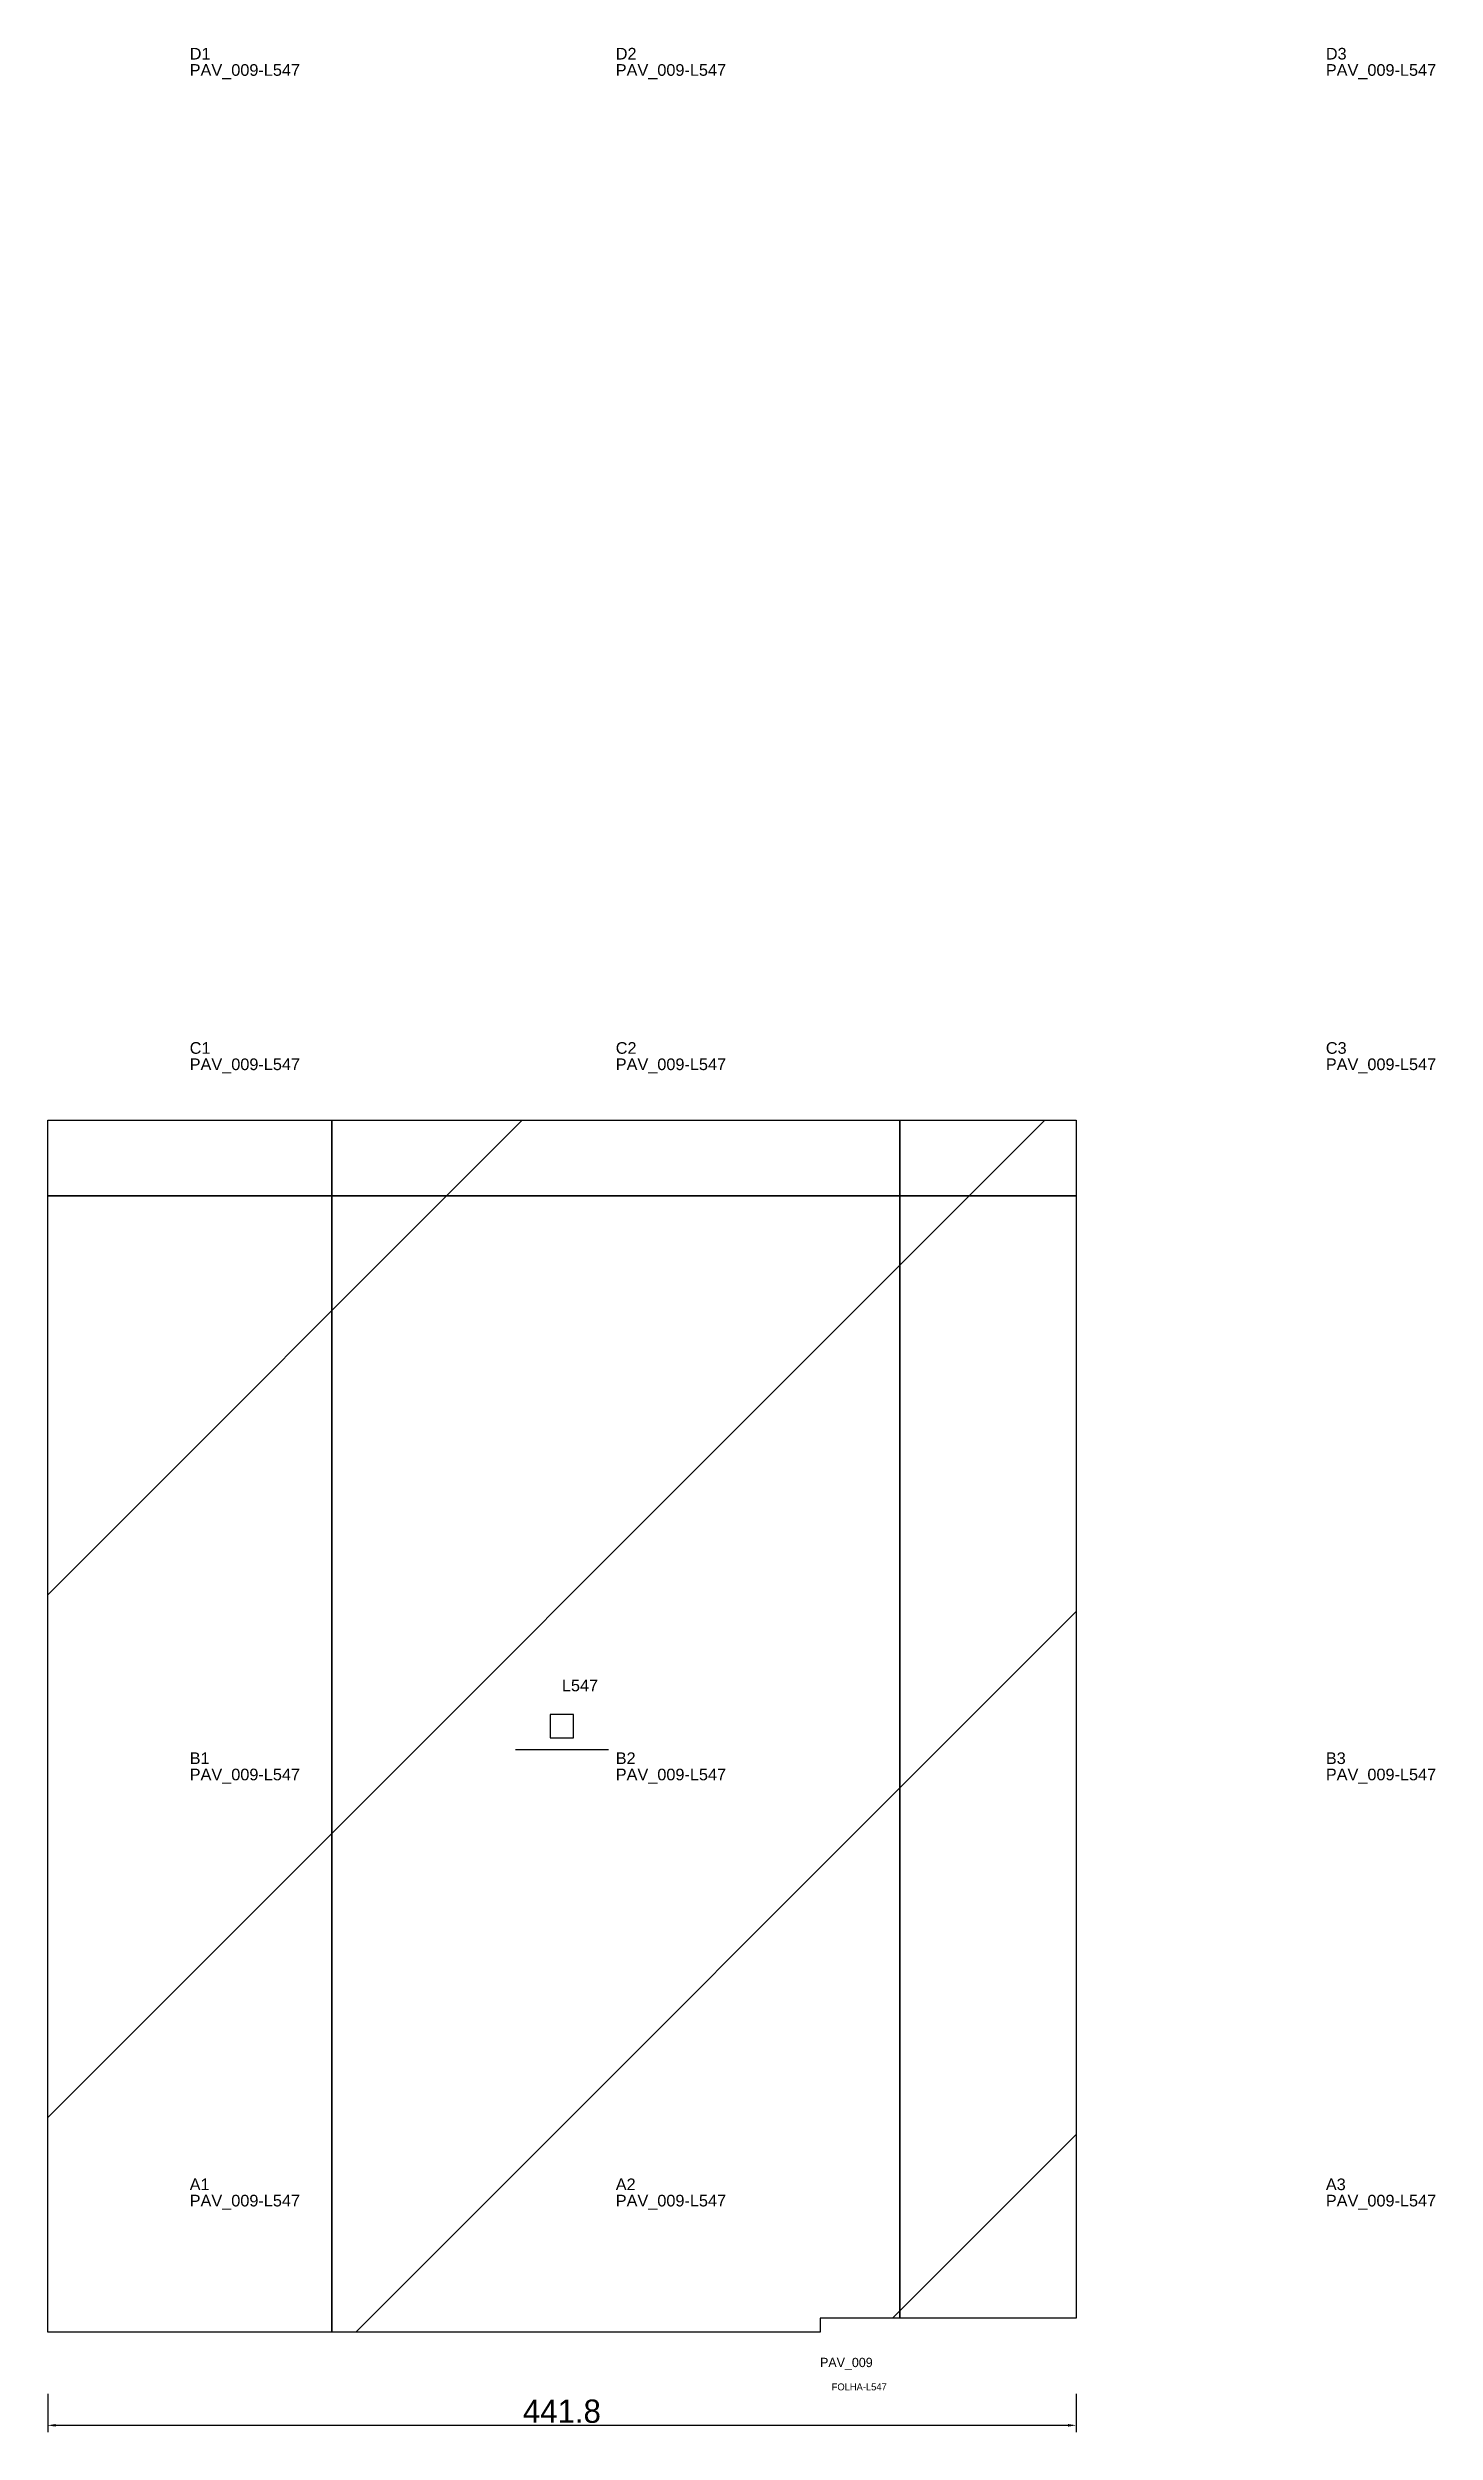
# Model space of a CAD drawing. Header units: metres. Extents: x 222 to 818, y -362 to 662.
import ezdxf

# ---------------------------------------------------------------- set-up
doc = ezdxf.new("R2010")
doc.units = ezdxf.units.M
for name, color, linetype in [('3', 3, 'CONTINUOUS'), ('AUX00', 7, 'CONTINUOUS'), ('COTA', 241, 'CONTINUOUS'), ('FOLHA', 255, 'CONTINUOUS'), ('Hachura', 251, 'CONTINUOUS'), ('NOMENCLATURA', 7, 'CONTINUOUS'), ('Nível', 160, 'CONTINUOUS'), ('Painéis', 200, 'CONTINUOUS'), ('Pilares', 5, 'CONTINUOUS'), ('SARR_2.2x7', 40, 'CONTINUOUS')]:
    doc.layers.add(name, color=color, linetype=linetype)
doc.styles.add('ARIAL', font='Arial.ttf')
doc.styles.add('STR_STANDARD', font='arial.ttf')
doc.dimstyles.new('EZ DXF', dxfattribs={"dimtxt": 10, "dimasz": 3.5, "dimexe": 3, "dimexo": 1.5, "dimgap": 1, "dimtad": 1, "dimdec": 1, "dimdsep": 46, "dimcen": 2.5, "dimazin": 3, "dimtfac": 1, "dimtmove": 0, "dimatfit": 3})

msp = doc.modelspace()

# ---------------------------------------------------------------- hatches: boundary and pattern name
at = {"layer": 'Hachura'}
h = msp.add_hatch(dxfattribs=at)
h.set_pattern_fill('ANSI31', scale=50)
h.paths.add_polyline_path([(553.95, -319), (222.2, -319), (222.2, 201.5), (363.45, 201.5), (553.95, 201.5), (663.95, 201.5), (663.95, -313), (553.95, -313)])
h = msp.add_hatch(dxfattribs=at)
h.set_pattern_fill('ANSI31', scale=50)
h.paths.add_polyline_path([(553.95, -319), (222.2, -319), (222.2, 201.5), (363.45, 201.5), (553.95, 201.5), (663.95, 201.5), (663.95, -313), (553.95, -313)])

# ---------------------------------------------------------------- linework, layer by layer
at = {"layer": '3'}
for points in [[(344.2, -319), (344.2, 201.5)], [(344.2, -319), (344.2, 201.5)], [(588.2, -313), (588.2, 201.5)], [(588.2, -313), (588.2, 201.5)], [(222.2, 169), (663.95, 169)], [(222.2, 169), (663.95, 169)]]:
    msp.add_lwpolyline(points, close=True, dxfattribs=at)
at = {"layer": 'Painéis', "color": 200}
for p, q in [((222.2, -319), (222.2, 201.5)), ((222.2, 201.5), (363.45, 201.5)), ((222.2, -319), (222.2, 201.5)), ((222.2, 201.5), (363.45, 201.5)), ((363.45, 201.5), (553.95, 201.5)), ((363.45, 201.5), (553.95, 201.5)), ((553.95, 201.5), (663.95, 201.5)), ((553.95, 201.5), (663.95, 201.5)), ((663.95, 201.5), (663.95, -313)), ((663.95, 201.5), (663.95, -313)), ((663.95, -313), (553.95, -313)), ((553.95, -313), (553.95, -319)), ((663.95, -313), (553.95, -313)), ((553.95, -313), (553.95, -319)), ((553.95, -319), (222.2, -319)), ((553.95, -319), (222.2, -319))]:
    msp.add_line(p, q, dxfattribs=at)
at = {"layer": 'Pilares'}
msp.add_lwpolyline([(438.075, -63.75), (448.075, -63.75), (448.075, -53.75), (438.075, -53.75)], close=True, dxfattribs=at)
msp.add_lwpolyline([(438.075, -63.75), (448.075, -63.75), (448.075, -53.75), (438.075, -53.75)], close=True, dxfattribs=at)
at = {"layer": 'SARR_2.2x7'}
msp.add_line((423.075, -68.75), (463.075, -68.75), dxfattribs=at)
msp.add_line((423.075, -68.75), (463.075, -68.75), dxfattribs=at)

# ---------------------------------------------------------------- texts
at = {"layer": '3', "style": 'STR_STANDARD'}
for s, p in [('D1', (283.2, 657)), ('D1', (283.2, 657)), ('D2', (466.2, 657)), ('D2', (466.2, 657)), ('D3', (771.2, 657)), ('D3', (771.2, 657)), ('C1', (283.2, 230)), ('C1', (283.2, 230)), ('C2', (466.2, 230)), ('C2', (466.2, 230)), ('C3', (771.2, 230)), ('C3', (771.2, 230)), ('B1', (283.2, -75)), ('B1', (283.2, -75)), ('B2', (466.2, -75)), ('B2', (466.2, -75)), ('B3', (771.2, -75)), ('B3', (771.2, -75)), ('A1', (283.2, -258)), ('A1', (283.2, -258)), ('A2', (466.2, -258)), ('A2', (466.2, -258)), ('A3', (771.2, -258)), ('A3', (771.2, -258))]:
    msp.add_text(s, height=5, dxfattribs=at).set_placement(p)
at = {"layer": 'AUX00', "style": 'STR_STANDARD'}
for p in [(283.2, 650), (283.2, 650), (466.2, 650), (466.2, 650), (771.2, 650), (771.2, 650), (283.2, 223), (283.2, 223), (466.2, 223), (466.2, 223), (771.2, 223), (771.2, 223), (283.2, -82), (283.2, -82), (466.2, -82), (466.2, -82), (771.2, -82), (771.2, -82), (283.2, -265), (283.2, -265), (466.2, -265), (466.2, -265), (771.2, -265), (771.2, -265)]:
    msp.add_text('PAV_009-L547', height=5, dxfattribs=at).set_placement(p)
at = {"layer": 'FOLHA'}
msp.add_text('FOLHA-L547', height=3, dxfattribs=at).set_placement((558.95, -344))
msp.add_text('FOLHA-L547', height=3, dxfattribs=at).set_placement((558.95, -344))
at = {"layer": 'NOMENCLATURA', "insert": (443.075, -38.75), "char_height": 5, "attachment_point": 1, "style": 'ARIAL'}
msp.add_mtext('L547', dxfattribs=at)
msp.add_mtext('L547', dxfattribs=at)
at = {"layer": 'Nível'}
msp.add_text('PAV_009', height=4, dxfattribs=at).set_placement((553.95, -334))
msp.add_text('PAV_009', height=4, dxfattribs=at).set_placement((553.95, -334))

# ---------------------------------------------------------------- dimensions: what is measured, and where the dimension line sits
at = {"layer": 'COTA'}
msp.add_linear_dim(base=(222.2, -359), p1=(222.2, -344), p2=(663.95, -344), dimstyle='EZ DXF', dxfattribs=at).render()
msp.add_linear_dim(base=(222.2, -359), p1=(222.2, -344), p2=(663.95, -344), dimstyle='EZ DXF', dxfattribs=at).render()

doc.saveas('drawing.dxf')
